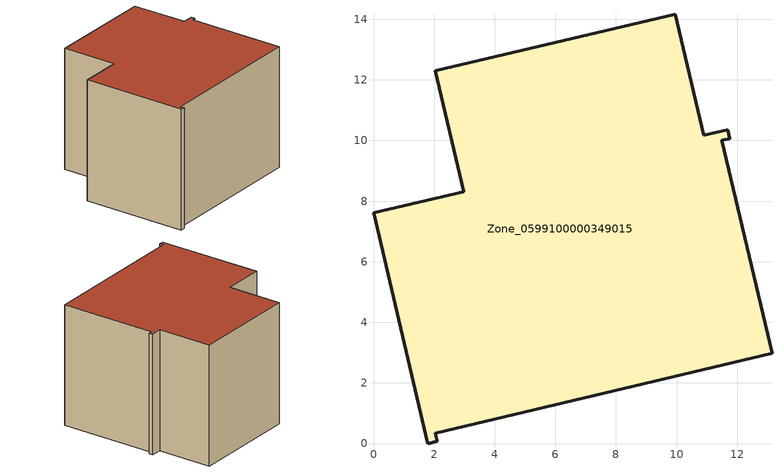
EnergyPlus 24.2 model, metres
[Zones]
Zone_0599100000349015
 floor ground (C_G): 9.95,14.16 10.89,10.17 11.69,10.36 11.75,10.06 11.49,10 13.15,2.98 2.04,0.34 2.1,0.08 1.79,0 0,7.61 2.98,8.31 2.04,12.3 z0
 wall outside (C_F): 1.79,0 2.1,0.08 2.04,0.34 13.15,2.98 11.49,10 11.75,10.06 11.69,10.36 10.89,10.17 9.95,14.16 2.04,12.3 2.98,8.31 0,7.61 1.79,0 z0:9.05
 roof outside (C_R): 10.89,10.17 9.95,14.16 2.04,12.3 2.98,8.31 0,7.61 1.79,0 2.1,0.08 2.04,0.34 13.15,2.98 11.49,10 11.75,10.06 11.69,10.36 z9.05
[BUILDING]
Pand.0599100000349015: North Axis=0; Terrain=City; Loads Convergence Tolerance Value=0.04; Temperature Convergence Tolerance Value=0.4; Solar Distribution=FullExterior; Maximum Number of Warmup Days=25; Minimum Number of Warmup Days=1
[Site:Location]
Rotterdam.The.Hague.AP_ZH_NLD Design_Conditions: Latitude=51.96; Longitude=4.45; Time Zone=1; Elevation=-4.5
[SITE:GROUNDTEMPERATURE:BUILDINGSURFACE]
18, 18, 18, 18, 18, 18, 18, 18, 18, 18, 18, 18
[MATERIAL] Thermal Absorptance=0.9; Solar Absorptance=0.7; Visible Absorptance=0.7
Name | Roughness | Thickness | Conductivity | Density | Specific Heat
G.D.1992-2005 | MediumSmooth | 0.15 | 0.06 | 540 | 1210
F.D.1992-2005 | Rough | 0.3 | 0.12 | 1920 | 840
R.D.1992-2005 | MediumRough | 0.2 | 0.08 | 1500 | 1000
[CONSTRUCTION]
C_G: G.D.1992-2005
C_F: F.D.1992-2005
C_R: R.D.1992-2005
[ZONE]
Zone_0599100000349015: Type=1; Multiplier=1; Ceiling Height=Autocalculate; Volume=Autocalculate; Floor Area=autocalculate; Part of Total Floor Area=Yes
[ZONEINFILTRATION:DESIGNFLOWRATE]
Infil_Zone_0599100000349015: Zone or ZoneList or Space or SpaceList=Zone_0599100000349015; Schedule=AlwaysOn; Design Flow Rate Calculation Method=Flow/Area; Flow Rate per Floor Area=0.0021; Constant Term Coefficient=1; Temperature Term Coefficient=0; Velocity Term Coefficient=0; Velocity Squared Term Coefficient=0
[HVACTEMPLATE:ZONE:IDEALLOADSAIRSYSTEM]
Zone_0599100000349015: Maximum Heating Supply Air Temperature=50; Minimum Cooling Supply Air Temperature=13; Maximum Heating Supply Air Humidity Ratio=0.0156; Minimum Cooling Supply Air Humidity Ratio=0.0077; Heating Limit=NoLimit; Cooling Limit=NoLimit; Dehumidification Control Type=ConstantSensibleHeatRatio; Cooling Sensible Heat Ratio=0.7; Dehumidification Setpoint=60; Humidification Control Type=None; Humidification Setpoint=30; Outdoor Air Method=None; Outdoor Air Flow Rate per Person=0.00944; Outdoor Air Flow Rate per Zone Floor Area=0; Outdoor Air Flow Rate per Zone=0; Demand Controlled Ventilation Type=None; Outdoor Air Economizer Type=NoEconomizer; Heat Recovery Type=None; Sensible Heat Recovery Effectiveness=0.7; Latent Heat Recovery Effectiveness=0.65
[ZONECONTROL:THERMOSTAT]
ThermostatControl_Zone_0599100000349015: Zone or ZoneList=Zone_0599100000349015; Control Type Schedule=DualSetpointControlType; Control 1=Thermostat_Zone_0599100000349015; Temperature Difference Between Cutout And Setpoint=0
[THERMOSTATSETPOINT:DUALSETPOINT]
Thermostat_Zone_0599100000349015: Heating Setpoint Temperature Schedule=HeatingSetpoint_Zone_0599100000349015; Cooling Setpoint Temperature Schedule=CoolingSetpoint_Zone_0599100000349015
[SCHEDULE:COMPACT]
HeatingSetpoint_Zone_0599100000349015: Through: 12/31, For: AllDays, Until: 24:00, 21
CoolingSetpoint_Zone_0599100000349015: Through: 12/31, For: AllDays, Until: 24:00, 24
DualSetpointControlType: Through: 12/31, For: AllDays, Until: 24:00, 4
AlwaysOn: Through: 12/31, For: AllDays, Until: 24:00, 1
